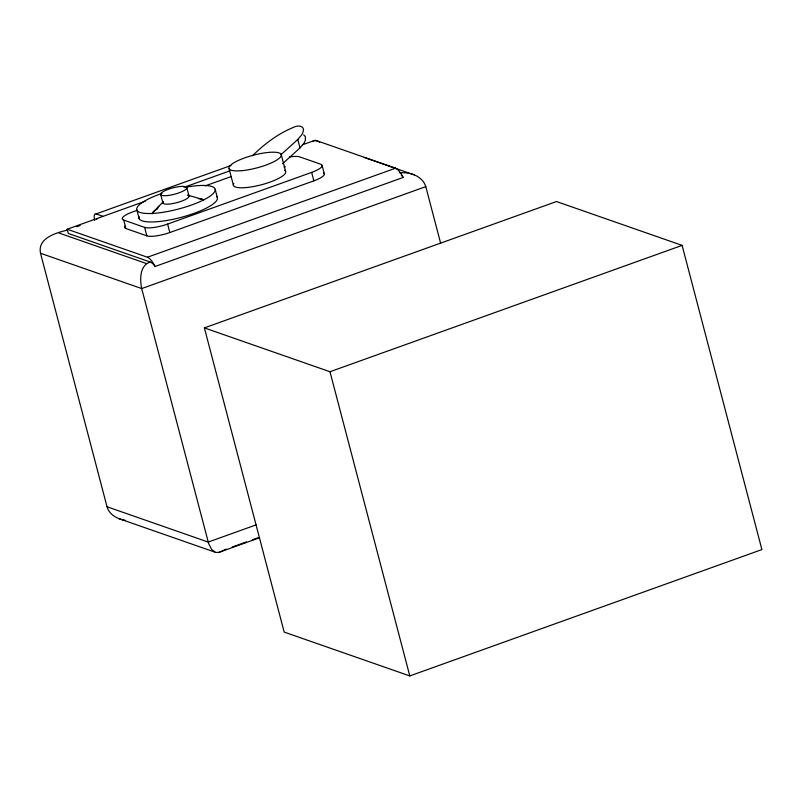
<?xml version="1.0" encoding="UTF-8"?>
<svg xmlns="http://www.w3.org/2000/svg" width="802" height="802" viewBox="0 0 802 802"><rect width="100%" height="100%" fill="white"/><g stroke="black" fill="none" stroke-linecap="round" stroke-linejoin="round"><path stroke-width="1.2" d="M158.144 206.996L163.488 201.513M152.941 212.319L158.786 206.345M281.241 154.455L297.803 139.458L301.622 134.936A109.363 26.646 -14.7 0 0 303.126 131.638C305.311 125.583 297.271 125.002 293.602 127.338C277.993 133.613 264.349 144.099 252.419 155.799M282.545 163.738L300.018 147.909L303.838 143.388A109.363 26.646 -14.7 0 0 305.341 140.089L305.331 136.5L303.667 134.886M401.291 175.157A18.015 5.945 70.3 0 1 403.155 177.463L155.077 266.475A18.015 5.945 70.3 0 0 150.305 262.064C139.658 265.201 139.779 279.597 141.703 288.58L208.65 543.576L211.628 549.42L215.678 552.418L218.906 552.428L226.385 549.099M312.569 141.553L314.023 140.931M94.616 220.4A9.002 2.977 70.3 0 1 96.07 213.923L230.966 165.523M150.305 262.064L68.31 233.442L67.198 229.222L145.272 201.202M183.989 187.317L229.733 170.896M302.394 144.821L315.276 140.2L395.526 168.209A18.015 5.945 70.3 0 1 403.155 177.463M125.423 520.348C117.653 519.265 109.272 514.774 107.027 506.754L40.521 253.262C37.273 237.993 56.26 232.811 67.278 230.114M76.651 226.745L80.17 225.482M137.413 210.214L132.721 211.898A18.015 4.391 -14.7 0 0 123.698 220.079L125.914 228.53L146.846 235.838A18.015 4.391 -14.7 0 0 169.834 232.53L313.873 180.841A18.015 4.391 -14.7 0 0 323.376 172.861M205.332 185.843L231.096 176.6M123.698 220.079L144.631 227.387A18.015 4.391 -14.7 0 0 167.618 224.079L311.657 172.39A18.015 4.391 -14.7 0 0 320.69 164.209L299.758 156.901A18.015 4.391 -14.7 0 0 289.522 156.951M67.198 229.222L147.448 257.231L395.526 168.209M399.777 172.871C409.912 171.808 422.564 176.009 425.792 186.635L141.703 288.58L40.521 253.262M204.38 327.898L556.488 201.543L682.101 245.382L761.9 549.581L409.792 675.926L284.179 632.086L204.38 327.898L329.983 371.737L682.101 245.382M256.54 524.729L208.209 542.072L107.027 506.754M232.269 546.984L246.404 541.911M252.299 539.806L258.184 537.691M218.475 552.538L259.597 537.771M315.006 140.751L316.018 140.751M316.359 140.791L318.494 141.553M202.184 199.327L187.728 195.107M364.248 157.433L414.093 174.836M96.07 213.923L103.047 216.36M59.077 233.051L146.295 263.497M118.726 518.563L214.876 552.117M318.825 141.754L319.587 142.315M425.792 186.635L440.679 243.367M322.143 165.583L324.359 174.024M311.657 172.39L313.873 180.841M297.803 139.458L300.018 147.909M281.181 154.445L285.612 171.347M329.983 371.737L409.792 675.926M229.081 168.651L233.512 185.543M215.197 189.352L217.412 197.793M186.836 187.758L188.971 195.899M160.651 194.315L162.876 202.806M167.618 224.079L169.834 232.53M144.631 227.387L146.846 235.838M137.002 210.375L139.217 218.826M187.969 195.177A13.514 3.288 -14.7 0 1 177.132 202.585A13.514 3.288 -14.7 0 1 163.217 201.843M185.884 187.187A40.531 9.875 -14.7 0 1 208.981 196.891A40.531 9.875 -14.7 0 1 145.433 213.402A40.531 9.875 -14.7 0 1 161.994 193.402M152.049 213.913A27.017 6.586 -14.7 0 1 157.854 208.65M198.375 198.645A27.017 6.586 -14.7 0 1 203.688 200.129M125.914 228.53A18.015 4.391 -14.7 0 1 124.761 226.154M284.018 167.077A18.015 4.391 -14.7 0 1 285.312 166.726M147.448 257.231A18.015 5.945 70.3 0 1 155.077 266.475M96.451 219.247A18.015 5.945 70.3 0 1 97.573 218.615M216.7 196.47A40.531 9.875 -14.7 0 1 180.3 217.583A40.531 9.875 -14.7 0 1 139.047 216.65M284.52 170.255A27.017 6.586 -14.7 0 1 261.091 184.851A27.017 6.586 -14.7 0 1 233.853 183.478M242.094 170.646A27.017 6.586 -14.7 0 0 281.322 155.097A27.017 6.586 -14.7 0 0 241.973 158.906A27.017 6.586 -14.7 0 0 242.094 170.646M167.819 195.518A13.514 3.288 -14.7 0 0 186.816 187.638A13.514 3.288 -14.7 0 0 166.595 189.954A13.514 3.288 -14.7 0 0 167.819 195.518"/></g></svg>
